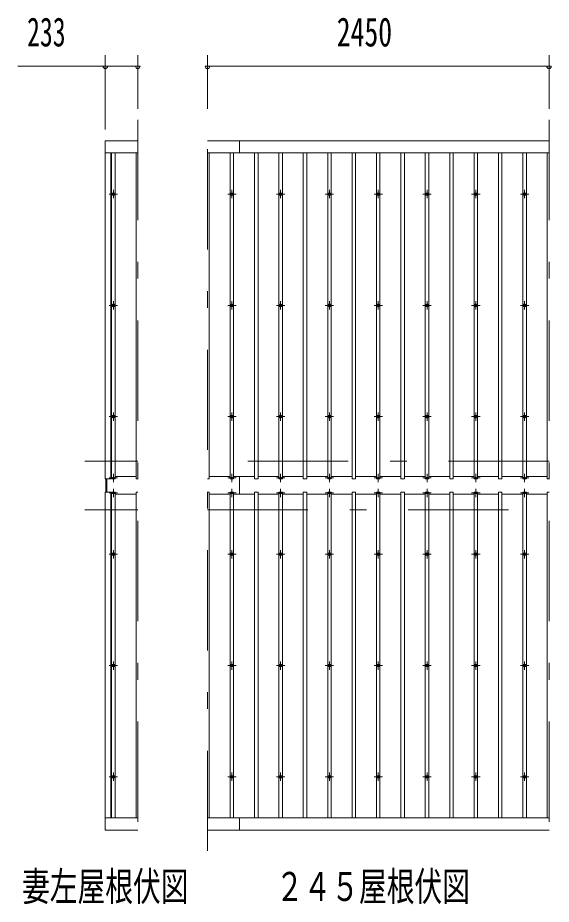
# Model space of a CAD drawing. Units: millimetres, scale not verified. Extents: x -35377 to 35393, y -16800 to 16800.
# Drawn here: x -28979 to -25152, y 8979 to 15345 of the extents above; entities that cross this region are included whole.
import ezdxf
from ezdxf.enums import TextEntityAlignment as Align

# ---------------------------------------------------------------- set-up
doc = ezdxf.new("R2010")
doc.units = ezdxf.units.MM
doc.header["$LTSCALE"] = 60
doc.linetypes.add('USER3', pattern=[24, 12, -5, 2, -5])
for name, color, linetype, lineweight in [('0-2_1-08BOLD', 7, 'Continuous', 18), ('0-3_1-28CENTER', 3, 'USER3', 18), ('0-4_1-48THIN', 4, 'Continuous', 18), ('0-5_1-58DIM', 3, 'Continuous', 18)]:
    doc.layers.add(name, color=color, linetype=linetype, lineweight=lineweight)
doc.styles.add('ＭＳ ゴシック', font='')
doc.styles.get('ＭＳ ゴシック').set_extended_font_data('MS Gothic')

msp = doc.modelspace()

# ---------------------------------------------------------------- linework, layer by layer
at = {"layer": '0-2_1-08BOLD'}
for p, q in [((-27617.83, 14461.47), (-25167.83, 14461.47)), ((-27387.83, 14374.04), (-27387.83, 14461.47)), ((-28117.83, 14374.04), (-28350.83, 14374.04)), ((-25167.83, 14374.04), (-27617.83, 14374.04)), ((-28345.83, 12034.83), (-28345.83, 11938.12)), ((-28340.83, 11938.12), (-28340.83, 12034.83)), ((-27387.83, 12049.83), (-27387.83, 11923.12)), ((-28350.83, 9598.91), (-28117.83, 9598.91)), ((-27617.83, 9598.91), (-25167.83, 9598.91)), ((-27387.83, 9511.48), (-27387.83, 9598.91)), ((-25167.83, 9511.48), (-27617.83, 9511.48))]:
    msp.add_line(p, q, dxfattribs=at)
for points in [[(-28350.83, 12034.83), (-28350.83, 14461.47), (-28117.83, 14461.47)], [(-28310.83, 14374.04), (-28310.83, 12034.83), (-28350.83, 12034.83)], [(-28117.83, 9511.48), (-28350.83, 9511.48), (-28350.83, 11938.12), (-28310.83, 11938.12), (-28310.83, 9598.91)]]:
    msp.add_lwpolyline(points, dxfattribs=at)
for centre in [(-28292.83, 14078.72), (-27442.83, 14078.72), (-27092.83, 14078.72), (-26742.83, 14078.72), (-26392.83, 14078.72), (-26042.83, 14078.72), (-25692.83, 14078.72), (-25342.83, 14078.72), (-28292.83, 13279.68), (-27442.83, 13279.68), (-27092.83, 13279.68), (-26742.83, 13279.68), (-26392.83, 13279.68), (-26042.83, 13279.68), (-25692.83, 13279.68), (-25342.83, 13279.68), (-28292.83, 12480.63), (-27442.83, 12480.63), (-27092.83, 12480.63), (-26742.83, 12480.63), (-26392.83, 12480.63), (-26042.83, 12480.63), (-25692.83, 12480.63), (-25342.83, 12480.63), (-28292.83, 11492.32), (-27442.83, 11492.32), (-27092.83, 11492.32), (-26742.83, 11492.32), (-26392.83, 11492.32), (-26042.83, 11492.32), (-25692.83, 11492.32), (-25342.83, 11492.32), (-28292.83, 10693.28), (-27442.83, 10693.28), (-27092.83, 10693.28), (-26742.83, 10693.28), (-26392.83, 10693.28), (-26042.83, 10693.28), (-25692.83, 10693.28), (-25342.83, 10693.28), (-28292.83, 9894.23), (-27442.83, 9894.23), (-27092.83, 9894.23), (-26742.83, 9894.23), (-26392.83, 9894.23), (-26042.83, 9894.23), (-25692.83, 9894.23), (-25342.83, 9894.23)]:
    msp.add_circle(centre, 10, dxfattribs=at)
for centre, start, end in [((-28292.83, 12030.08), 46.3961, 133.6039), ((-28292.83, 12051.08), 226.39838, 313.60162), ((-27442.83, 12030.08), 46.3961, 133.6039), ((-27442.83, 12051.08), 226.39838, 313.60162), ((-27092.83, 12030.08), 46.3961, 133.6039), ((-27092.83, 12051.08), 226.39838, 313.60162), ((-26742.83, 12030.08), 46.3961, 133.6039), ((-26742.83, 12051.08), 226.39838, 313.60162), ((-26392.83, 12030.08), 46.3961, 133.6039), ((-26392.83, 12051.08), 226.39838, 313.60162), ((-26042.83, 12030.08), 46.3961, 133.6039), ((-26042.83, 12051.08), 226.39838, 313.60162), ((-25692.83, 12030.08), 46.3961, 133.6039), ((-25692.83, 12051.08), 226.39838, 313.60162), ((-25342.83, 12030.08), 46.3961, 133.6039), ((-25342.83, 12051.08), 226.39838, 313.60162), ((-28292.83, 11921.87), 46.39838, 133.60162), ((-28292.83, 11942.88), 226.3961, 313.6039), ((-27442.83, 11921.87), 46.39838, 133.60162), ((-27442.83, 11942.88), 226.3961, 313.6039), ((-27092.83, 11921.87), 46.39838, 133.60162), ((-27092.83, 11942.88), 226.3961, 313.6039), ((-26742.83, 11921.87), 46.39838, 133.60162), ((-26742.83, 11942.88), 226.3961, 313.6039), ((-26392.83, 11921.87), 46.39838, 133.60162), ((-26392.83, 11942.88), 226.3961, 313.6039), ((-26042.83, 11921.87), 46.39838, 133.60162), ((-26042.83, 11942.88), 226.3961, 313.6039), ((-25692.83, 11921.87), 46.39838, 133.60162), ((-25692.83, 11942.88), 226.3961, 313.6039), ((-25342.83, 11921.87), 46.39838, 133.60162), ((-25342.83, 11942.88), 226.3961, 313.6039)]:
    msp.add_arc(centre, 14.5, start, end, dxfattribs=at)
at = {"layer": '0-3_1-28CENTER'}
for p, q in [((-28117.83, 14611.48), (-28117.83, 9361.47)), ((-27617.83, 9361.47), (-27617.83, 14611.48)), ((-25167.83, 14611.48), (-25167.83, 9361.48)), ((-28322.83, 14078.72), (-28262.83, 14078.72)), ((-28292.83, 14048.72), (-28292.83, 14108.72)), ((-27412.83, 14078.72), (-27472.83, 14078.72)), ((-27442.83, 14108.72), (-27442.83, 14048.72)), ((-27122.83, 14078.72), (-27062.83, 14078.72)), ((-27092.83, 14048.72), (-27092.83, 14108.72)), ((-26772.83, 14078.72), (-26712.83, 14078.72)), ((-26742.83, 14048.72), (-26742.83, 14108.72)), ((-26422.83, 14078.72), (-26362.83, 14078.72)), ((-26392.83, 14048.72), (-26392.83, 14108.72)), ((-26072.83, 14078.72), (-26012.83, 14078.72)), ((-26042.83, 14048.72), (-26042.83, 14108.72)), ((-25722.83, 14078.72), (-25662.83, 14078.72)), ((-25692.83, 14048.72), (-25692.83, 14108.72)), ((-25372.83, 14078.72), (-25312.83, 14078.72)), ((-25342.83, 14048.72), (-25342.83, 14108.72)), ((-28292.83, 13249.68), (-28292.83, 13309.68)), ((-27442.83, 13309.68), (-27442.83, 13249.68)), ((-27092.83, 13249.68), (-27092.83, 13309.68)), ((-26742.83, 13309.68), (-26742.83, 13249.68)), ((-26392.83, 13249.68), (-26392.83, 13309.68)), ((-26042.83, 13309.68), (-26042.83, 13249.68)), ((-25692.83, 13249.68), (-25692.83, 13309.68)), ((-25342.83, 13309.68), (-25342.83, 13249.68)), ((-28262.83, 13279.68), (-28322.83, 13279.68)), ((-27412.83, 13279.68), (-27472.83, 13279.68)), ((-27062.83, 13279.68), (-27122.83, 13279.68)), ((-26712.83, 13279.68), (-26772.83, 13279.68)), ((-26362.83, 13279.68), (-26422.83, 13279.68)), ((-26012.83, 13279.68), (-26072.83, 13279.68)), ((-25662.83, 13279.68), (-25722.83, 13279.68)), ((-25312.83, 13279.68), (-25372.83, 13279.68)), ((-28262.83, 12480.63), (-28322.83, 12480.63)), ((-28292.83, 12450.63), (-28292.83, 12510.62)), ((-27412.83, 12480.63), (-27472.83, 12480.63)), ((-27442.83, 12510.62), (-27442.83, 12450.63)), ((-27122.83, 12480.63), (-27062.83, 12480.63)), ((-27092.83, 12450.63), (-27092.83, 12510.62)), ((-26772.83, 12480.63), (-26712.83, 12480.63)), ((-26742.83, 12450.63), (-26742.83, 12510.62)), ((-26422.83, 12480.63), (-26362.83, 12480.63)), ((-26392.83, 12450.63), (-26392.83, 12510.62)), ((-26072.83, 12480.63), (-26012.83, 12480.63)), ((-26042.83, 12450.63), (-26042.83, 12510.62)), ((-25722.83, 12480.63), (-25662.83, 12480.63)), ((-25692.83, 12450.63), (-25692.83, 12510.62)), ((-25372.83, 12480.63), (-25312.83, 12480.63)), ((-25342.83, 12450.63), (-25342.83, 12510.62)), ((-28497.82, 12161.47), (-28117.83, 12161.47)), ((-25167.83, 12161.47), (-27617.83, 12161.47)), ((-28262.83, 12040.58), (-28322.83, 12040.58)), ((-28292.83, 12010.58), (-28292.83, 12070.58)), ((-27472.83, 12040.58), (-27412.83, 12040.58)), ((-27442.83, 12070.58), (-27442.83, 12010.58)), ((-27062.83, 12040.58), (-27122.83, 12040.58)), ((-27092.83, 12070.58), (-27092.83, 12010.58)), ((-26712.83, 12040.58), (-26772.83, 12040.58)), ((-26742.83, 12010.58), (-26742.83, 12070.58)), ((-26362.83, 12040.58), (-26422.83, 12040.58)), ((-26392.83, 12070.58), (-26392.83, 12010.58)), ((-26012.83, 12040.58), (-26072.83, 12040.58)), ((-26042.83, 12010.58), (-26042.83, 12070.58)), ((-25662.83, 12040.58), (-25722.83, 12040.58)), ((-25692.83, 12070.58), (-25692.83, 12010.58)), ((-25372.83, 12040.58), (-25312.83, 12040.58)), ((-25342.83, 12070.58), (-25342.83, 12010.58)), ((-28322.83, 11932.37), (-28262.83, 11932.37)), ((-28292.83, 11902.38), (-28292.83, 11962.37)), ((-27412.83, 11932.37), (-27472.83, 11932.37)), ((-27442.83, 11962.37), (-27442.83, 11902.38)), ((-27062.83, 11932.37), (-27122.83, 11932.37)), ((-27092.83, 11962.37), (-27092.83, 11902.38)), ((-26712.83, 11932.37), (-26772.83, 11932.37)), ((-26742.83, 11902.38), (-26742.83, 11962.37)), ((-26362.83, 11932.37), (-26422.83, 11932.37)), ((-26392.83, 11962.37), (-26392.83, 11902.38)), ((-26012.83, 11932.37), (-26072.83, 11932.37)), ((-26042.83, 11902.38), (-26042.83, 11962.37)), ((-25662.83, 11932.37), (-25722.83, 11932.37)), ((-25692.83, 11962.37), (-25692.83, 11902.38)), ((-25312.83, 11932.37), (-25372.83, 11932.37)), ((-25342.83, 11962.37), (-25342.83, 11902.38)), ((-28117.83, 11811.47), (-28497.82, 11811.47)), ((-27617.83, 11811.47), (-25167.83, 11811.47)), ((-28322.83, 11492.32), (-28262.83, 11492.32)), ((-28292.83, 11522.32), (-28292.83, 11462.32)), ((-27412.83, 11492.32), (-27472.83, 11492.32)), ((-27442.83, 11522.32), (-27442.83, 11462.32)), ((-27062.83, 11492.32), (-27122.83, 11492.32)), ((-27092.83, 11462.32), (-27092.83, 11522.32)), ((-26712.83, 11492.32), (-26772.83, 11492.32)), ((-26742.83, 11522.32), (-26742.83, 11462.32)), ((-26362.83, 11492.32), (-26422.83, 11492.32)), ((-26392.83, 11462.32), (-26392.83, 11522.32)), ((-26012.83, 11492.32), (-26072.83, 11492.32)), ((-26042.83, 11522.32), (-26042.83, 11462.32)), ((-25662.83, 11492.32), (-25722.83, 11492.32)), ((-25692.83, 11462.32), (-25692.83, 11522.32)), ((-25312.83, 11492.32), (-25372.83, 11492.32)), ((-25342.83, 11522.32), (-25342.83, 11462.32)), ((-28292.83, 10663.27), (-28292.83, 10723.28)), ((-27442.83, 10723.28), (-27442.83, 10663.27)), ((-27092.83, 10723.28), (-27092.83, 10663.27)), ((-26742.83, 10663.27), (-26742.83, 10723.28)), ((-26392.83, 10723.28), (-26392.83, 10663.27)), ((-26042.83, 10663.27), (-26042.83, 10723.28)), ((-25692.83, 10723.28), (-25692.83, 10663.27)), ((-25342.83, 10663.27), (-25342.83, 10723.28)), ((-28262.83, 10693.28), (-28322.83, 10693.28)), ((-27412.83, 10693.28), (-27472.83, 10693.28)), ((-27122.83, 10693.28), (-27062.83, 10693.28)), ((-26712.83, 10693.28), (-26772.83, 10693.28)), ((-26422.83, 10693.28), (-26362.83, 10693.28)), ((-26012.83, 10693.28), (-26072.83, 10693.28)), ((-25722.83, 10693.28), (-25662.83, 10693.28)), ((-25312.83, 10693.28), (-25372.83, 10693.28)), ((-28262.83, 9894.23), (-28322.83, 9894.23)), ((-28292.83, 9924.23), (-28292.83, 9864.24)), ((-27412.83, 9894.23), (-27472.83, 9894.23)), ((-27442.83, 9924.23), (-27442.83, 9864.24)), ((-27062.83, 9894.23), (-27122.83, 9894.23)), ((-27092.83, 9924.23), (-27092.83, 9864.24)), ((-26712.83, 9894.23), (-26772.83, 9894.23)), ((-26742.83, 9864.24), (-26742.83, 9924.23)), ((-26362.83, 9894.23), (-26422.83, 9894.23)), ((-26392.83, 9924.23), (-26392.83, 9864.24)), ((-26012.83, 9894.23), (-26072.83, 9894.23)), ((-26042.83, 9924.23), (-26042.83, 9864.24)), ((-25662.83, 9894.23), (-25722.83, 9894.23)), ((-25692.83, 9864.24), (-25692.83, 9924.23)), ((-25372.83, 9894.23), (-25312.83, 9894.23)), ((-25342.83, 9924.23), (-25342.83, 9864.24))]:
    msp.add_line(p, q, dxfattribs=at)
at = {"layer": '0-4_1-48THIN'}
for p, q in [((-27605.33, 12034.83), (-27605.33, 14374.04)), ((-27430.33, 12034.83), (-27430.33, 14374.04)), ((-27255.33, 12034.83), (-27255.33, 14374.04)), ((-27080.33, 12034.83), (-27080.33, 14374.04)), ((-26905.33, 12034.83), (-26905.33, 14374.04)), ((-26730.33, 12034.83), (-26730.33, 14374.04)), ((-26555.33, 12034.83), (-26555.33, 14374.04)), ((-26380.33, 12034.83), (-26380.33, 14374.04)), ((-26205.33, 12034.83), (-26205.33, 14374.04)), ((-26030.33, 12034.83), (-26030.33, 14374.04)), ((-25855.33, 12034.83), (-25855.33, 14374.04)), ((-25680.33, 12034.83), (-25680.33, 14374.04)), ((-25505.33, 12034.83), (-25505.33, 14374.04)), ((-25330.33, 12034.83), (-25330.33, 14374.04)), ((-28305.33, 12049.83), (-28310.83, 12049.83)), ((-28130.33, 12049.83), (-28280.33, 12049.83)), ((-27605.33, 12034.83), (-27617.83, 12034.83)), ((-27455.33, 12049.83), (-27605.33, 12049.83)), ((-27280.33, 12049.83), (-27430.33, 12049.83)), ((-27105.33, 12049.83), (-27255.33, 12049.83)), ((-26930.33, 12049.83), (-27080.33, 12049.83)), ((-26755.33, 12049.83), (-26905.33, 12049.83)), ((-26580.33, 12049.83), (-26730.33, 12049.83)), ((-26405.33, 12049.83), (-26555.33, 12049.83)), ((-26230.33, 12049.83), (-26380.33, 12049.83)), ((-26055.33, 12049.83), (-26205.33, 12049.83)), ((-25880.33, 12049.83), (-26030.33, 12049.83)), ((-25705.33, 12049.83), (-25855.33, 12049.83)), ((-25530.33, 12049.83), (-25680.33, 12049.83)), ((-25355.33, 12049.83), (-25505.33, 12049.83)), ((-25180.33, 12049.83), (-25330.33, 12049.83)), ((-28305.33, 11923.12), (-28310.83, 11923.12)), ((-28305.33, 9598.91), (-28305.33, 11938.12)), ((-28280.33, 11923.12), (-28130.33, 11923.12)), ((-28130.33, 11938.12), (-28130.33, 9598.91)), ((-28117.83, 11938.12), (-28130.33, 11938.12)), ((-27605.33, 11923.12), (-27455.33, 11923.12)), ((-27455.33, 11938.12), (-27455.33, 9598.91)), ((-27430.33, 11923.12), (-27280.33, 11923.12)), ((-27280.33, 11938.12), (-27280.33, 9598.91)), ((-27255.33, 11923.12), (-27105.33, 11923.12)), ((-27105.33, 11938.12), (-27105.33, 9598.91)), ((-27080.33, 11923.12), (-26930.33, 11923.12)), ((-26930.33, 11938.12), (-26930.33, 9598.91)), ((-26905.33, 11923.12), (-26755.33, 11923.12)), ((-26755.33, 11938.12), (-26755.33, 9598.91)), ((-26730.33, 11923.12), (-26580.33, 11923.12)), ((-26580.33, 11938.12), (-26580.33, 9598.91)), ((-26555.33, 11923.12), (-26405.33, 11923.12)), ((-26405.33, 9598.91), (-26405.33, 11938.12)), ((-26380.33, 11923.12), (-26230.33, 11923.12)), ((-26230.33, 9598.91), (-26230.33, 11938.12)), ((-26205.33, 11923.12), (-26055.33, 11923.12)), ((-26055.33, 9598.91), (-26055.33, 11938.12)), ((-26030.33, 11923.12), (-25880.33, 11923.12)), ((-25880.33, 9598.91), (-25880.33, 11938.12)), ((-25855.33, 11923.12), (-25705.33, 11923.12)), ((-25705.33, 9598.91), (-25705.33, 11938.12)), ((-25680.33, 11923.12), (-25530.33, 11923.12)), ((-25530.33, 9598.91), (-25530.33, 11938.12)), ((-25505.33, 11923.12), (-25355.33, 11923.12)), ((-25355.33, 11938.12), (-25355.33, 9598.91)), ((-25330.33, 11923.12), (-25180.33, 11923.12)), ((-25180.33, 11938.12), (-25180.33, 9598.91)), ((-25180.33, 11938.12), (-25167.83, 11938.12))]:
    msp.add_line(p, q, dxfattribs=at)
for points in [[(-28305.33, 14374.04), (-28305.33, 12034.83), (-28280.33, 12034.83), (-28280.33, 14374.04)], [(-28130.33, 14374.04), (-28130.33, 12034.83), (-28117.83, 12034.83)], [(-27455.33, 14374.04), (-27455.33, 12034.83), (-27430.33, 12034.83)], [(-27280.33, 14374.04), (-27280.33, 12034.83), (-27255.33, 12034.83)], [(-27105.33, 14374.04), (-27105.33, 12034.83), (-27080.33, 12034.83)], [(-26930.33, 14374.04), (-26930.33, 12034.83), (-26905.33, 12034.83)], [(-26755.33, 14374.04), (-26755.33, 12034.83), (-26730.33, 12034.83)], [(-26580.33, 14374.04), (-26580.33, 12034.83), (-26555.33, 12034.83)], [(-26405.33, 14374.04), (-26405.33, 12034.83), (-26380.33, 12034.83)], [(-26230.33, 14374.04), (-26230.33, 12034.83), (-26205.33, 12034.83)], [(-26055.33, 14374.04), (-26055.33, 12034.83), (-26030.33, 12034.83)], [(-25880.33, 14374.04), (-25880.33, 12034.83), (-25855.33, 12034.83)], [(-25705.33, 14374.04), (-25705.33, 12034.83), (-25680.33, 12034.83)], [(-25530.33, 14374.04), (-25530.33, 12034.83), (-25505.33, 12034.83)], [(-25355.33, 14374.04), (-25355.33, 12034.83), (-25330.33, 12034.83)], [(-25180.33, 14374.04), (-25180.33, 12034.83), (-25167.83, 12034.83)], [(-28305.33, 11938.12), (-28280.33, 11938.12), (-28280.33, 9598.91)], [(-27605.33, 9598.91), (-27605.33, 11938.12), (-27617.83, 11938.12)], [(-27430.33, 9598.91), (-27430.33, 11938.12), (-27455.33, 11938.12)], [(-27255.33, 9598.91), (-27255.33, 11938.12), (-27280.33, 11938.12)], [(-27080.33, 9598.91), (-27080.33, 11938.12), (-27105.33, 11938.12)], [(-26905.33, 9598.91), (-26905.33, 11938.12), (-26930.33, 11938.12)], [(-26730.33, 9598.91), (-26730.33, 11938.12), (-26755.33, 11938.12)], [(-26555.33, 9598.91), (-26555.33, 11938.12), (-26580.33, 11938.12)], [(-26405.33, 11938.12), (-26380.33, 11938.12), (-26380.33, 9598.91)], [(-26230.33, 11938.12), (-26205.33, 11938.12), (-26205.33, 9598.91)], [(-26055.33, 11938.12), (-26030.33, 11938.12), (-26030.33, 9598.91)], [(-25880.33, 11938.12), (-25855.33, 11938.12), (-25855.33, 9598.91)], [(-25705.33, 11938.12), (-25680.33, 11938.12), (-25680.33, 9598.91)], [(-25530.33, 11938.12), (-25505.33, 11938.12), (-25505.33, 9598.91)], [(-25330.33, 9598.91), (-25330.33, 11938.12), (-25355.33, 11938.12)]]:
    msp.add_lwpolyline(points, dxfattribs=at)
at = {"layer": '0-5_1-58DIM'}
for p, q in [((-28350.83, 14541.47), (-28350.83, 15076.48)), ((-28117.83, 15076.48), (-28117.83, 14691.48)), ((-27617.83, 14691.48), (-27617.83, 15076.48)), ((-25167.83, 15076.48), (-25167.83, 14691.48)), ((-28350.83, 14996.48), (-28978.83, 14996.48)), ((-28334.83, 14996.48), (-28366.83, 14996.48)), ((-28350.83, 14996.48), (-28117.83, 14996.48)), ((-28101.83, 14996.48), (-28133.83, 14996.48)), ((-27601.83, 14996.48), (-27633.83, 14996.48)), ((-27617.83, 14996.48), (-25167.83, 14996.48)), ((-25151.83, 14996.48), (-25183.83, 14996.48))]:
    msp.add_line(p, q, dxfattribs=at)
for centre in [(-28350.83, 14996.48), (-28117.83, 14996.48), (-27617.83, 14996.48), (-25167.83, 14996.48)]:
    msp.add_arc(centre, 16, 180, 0, dxfattribs=at)

# ---------------------------------------------------------------- texts
at = {"layer": '0-5_1-58DIM', "color": 7, "style": 'ＭＳ ゴシック'}
for s, width, p in [('233', 0.65, (-28911.91, 15076.48)), ('2450', 0.7, (-26690.45, 15076.48)), ('妻左屋根伏図', 0.7, (-28947.84, 8939.9)), ('２４５屋根伏図', 0.7, (-27127.84, 8939.9))]:
    msp.add_text(s, height=208.4, dxfattribs=dict(at, width=width)).set_placement(p, align=Align.BOTTOM_LEFT)

doc.saveas('drawing.dxf')
